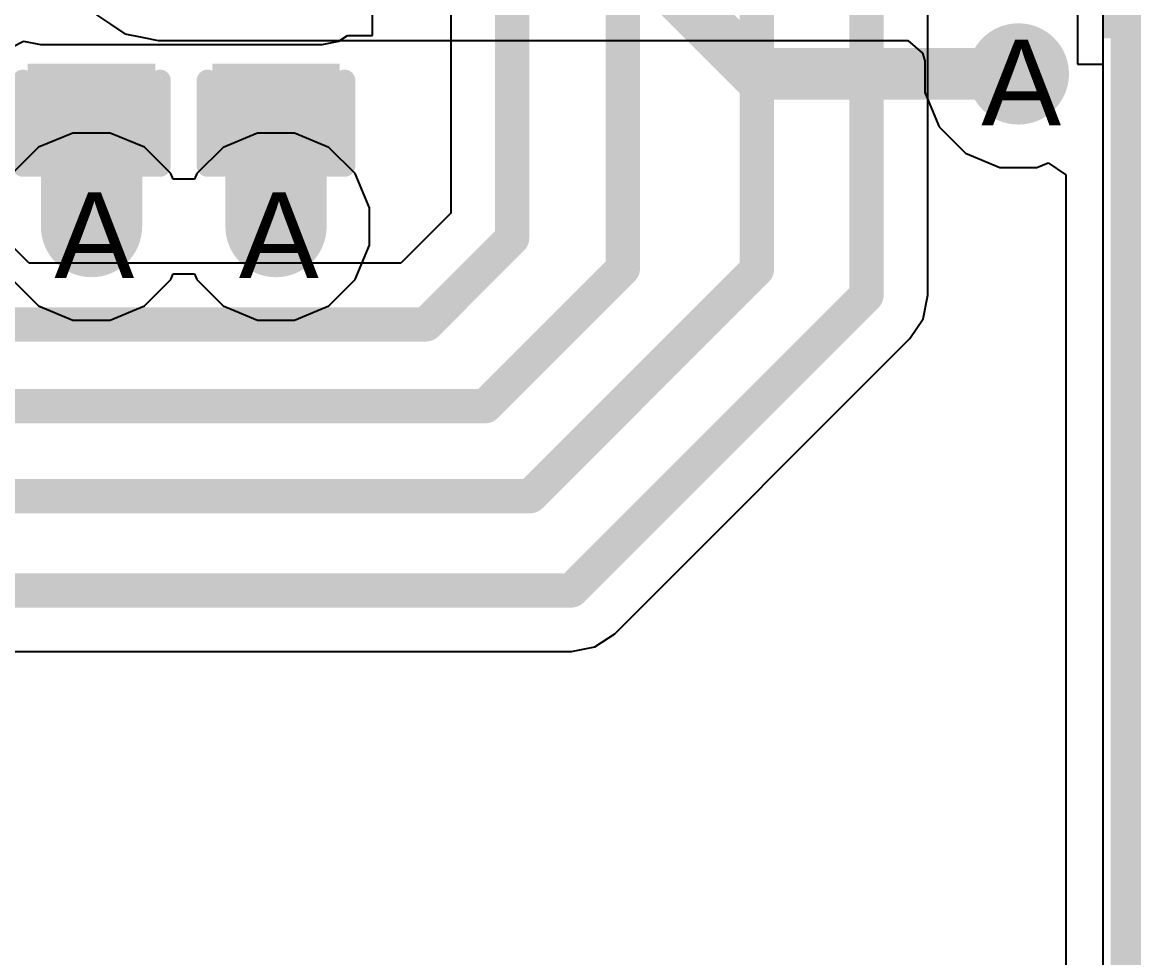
# Model space of a CAD drawing. Header units: inches. Extents: x 0 to 208, y 0 to 213.
# Drawn here: x 5.0448 to 5.3042, y 0.8963 to 1.1146 of the extents above; entities that cross this region are included whole.
import ezdxf

# ---------------------------------------------------------------- set-up
doc = ezdxf.new("R2010")
doc.units = ezdxf.units.IN
doc.header["$MEASUREMENT"] = 0
for name, color, linetype in [('Bottom Layer', 5, 'Continuous'), ('Bottom Solder', 6, 'Continuous'), ('Drill Drawing', 1, 'Continuous'), ('L2_GND1', 16, 'Continuous'), ('L3_SIG1', 76, 'Continuous'), ('L4_PWR', 90, 'Continuous'), ('L5_GND2', 156, 'Continuous'), ('L6_SIG2', 130, 'Continuous'), ('L7_GND3', 216, 'Continuous'), ('Top Layer', 1, 'Continuous'), ('Top Overlay', 2, 'Continuous'), ('Top Paste', 8, 'Continuous'), ('Top Solder', 216, 'Continuous'), ('Via Holes', 16, 'Continuous')]:
    doc.layers.add(name, color=color, linetype=linetype)
doc.styles.add('Arial', font='', dxfattribs={"height": 0.2})
doc.styles.get('Arial').set_extended_font_data('Arial')

# ---------------------------------------------------------------- blocks, each defined once
blk = doc.blocks.new('C___0402_175')
at = {"layer": 'Top Layer'}
for points in [[(-0.0275, -0.0125), (-0.0275, 0.0125), (-0.0095, 0.0125), (-0.0095, -0.0125)], [(0.0095, -0.0125), (0.0095, 0.0125), (0.0275, 0.0125), (0.0275, -0.0125)]]:
    blk.add_hatch(color=1, dxfattribs=at).paths.add_polyline_path(points)
at = {"layer": 'Top Paste'}
for points in [[(-0.0275, -0.0125), (-0.0275, 0.0125), (-0.0095, 0.0125), (-0.0095, -0.0125)], [(0.0095, -0.0125), (0.0095, 0.0125), (0.0275, 0.0125), (0.0275, -0.0125)]]:
    blk.add_hatch(color=8, dxfattribs=at).paths.add_polyline_path(points)
at = {"layer": 'Top Solder'}
for points in [[(-0.02986, -0.01486), (-0.02986, 0.01486), (-0.00714, 0.01486), (-0.00714, -0.01486)], [(0.00714, -0.01486), (0.00714, 0.01486), (0.02986, 0.01486), (0.02986, -0.01486)]]:
    blk.add_hatch(color=216, dxfattribs=at).paths.add_polyline_path(points)
at = {"layer": 'Top Overlay'}
for points in [[(-0.031, 0.016, 0.005, 0.005, 0), (-0.031, -0.016, 0.005, 0.005, 0)], [(-0.031, 0.016, 0.005, 0.005, 0), (-0.011, 0.016, 0.005, 0.005, 0)], [(0.011, 0.016, 0.005, 0.005, 0), (0.031, 0.016, 0.005, 0.005, 0)], [(0.031, 0.016, 0.005, 0.005, 0), (0.031, -0.016, 0.005, 0.005, 0)], [(-0.031, -0.016, 0.005, 0.005, 0), (-0.011, -0.016, 0.005, 0.005, 0)], [(0.011, -0.016, 0.005, 0.005, 0), (0.031, -0.016, 0.005, 0.005, 0)]]:
    blk.add_lwpolyline(points, format="xyseb", dxfattribs=at)
for points in [[(-0.03225, 0.016, 0.0025, 0.0025, 1), (-0.02975, 0.016, 0.0025, 0.0025, 1)], [(-0.03225, 0.016, 0.0025, 0.0025, 1), (-0.02975, 0.016, 0.0025, 0.0025, 1)], [(-0.01225, 0.016, 0.0025, 0.0025, 1), (-0.00975, 0.016, 0.0025, 0.0025, 1)], [(0.00975, 0.016, 0.0025, 0.0025, 1), (0.01225, 0.016, 0.0025, 0.0025, 1)], [(0.02975, 0.016, 0.0025, 0.0025, 1), (0.03225, 0.016, 0.0025, 0.0025, 1)], [(0.02975, 0.016, 0.0025, 0.0025, 1), (0.03225, 0.016, 0.0025, 0.0025, 1)], [(-0.03225, -0.016, 0.0025, 0.0025, 1), (-0.02975, -0.016, 0.0025, 0.0025, 1)], [(-0.03225, -0.016, 0.0025, 0.0025, 1), (-0.02975, -0.016, 0.0025, 0.0025, 1)], [(-0.01225, -0.016, 0.0025, 0.0025, 1), (-0.00975, -0.016, 0.0025, 0.0025, 1)], [(0.00975, -0.016, 0.0025, 0.0025, 1), (0.01225, -0.016, 0.0025, 0.0025, 1)], [(0.02975, -0.016, 0.0025, 0.0025, 1), (0.03225, -0.016, 0.0025, 0.0025, 1)], [(0.02975, -0.016, 0.0025, 0.0025, 1), (0.03225, -0.016, 0.0025, 0.0025, 1)]]:
    blk.add_lwpolyline(points, format="xyseb", close=True, dxfattribs=at)
blk = doc.blocks.new('XKNANO_113_B_282')
at = {"layer": 'Bottom Solder'}
blk.add_hatch(color=6, dxfattribs=at).paths.add_polyline_path([(0.0775, -0.23891), (0.11699, -0.23891), (0.11699, -0.2918), (0.0775, -0.2918)])
blk = doc.blocks.new('CAP_0402_291')
at = {"layer": 'Top Layer'}
for points in [[(-0.0275, -0.0125), (-0.0275, 0.0125), (-0.0095, 0.0125), (-0.0095, -0.0125)], [(0.0095, -0.0125), (0.0095, 0.0125), (0.0275, 0.0125), (0.0275, -0.0125)]]:
    blk.add_hatch(color=1, dxfattribs=at).paths.add_polyline_path(points)
at = {"layer": 'Top Paste'}
for points in [[(-0.0275, -0.0125), (-0.0275, 0.0125), (-0.0095, 0.0125), (-0.0095, -0.0125)], [(0.0095, -0.0125), (0.0095, 0.0125), (0.0275, 0.0125), (0.0275, -0.0125)]]:
    blk.add_hatch(color=8, dxfattribs=at).paths.add_polyline_path(points)
at = {"layer": 'Top Solder'}
for points in [[(-0.02986, -0.01486), (-0.02986, 0.01486), (-0.00714, 0.01486), (-0.00714, -0.01486)], [(0.00714, -0.01486), (0.00714, 0.01486), (0.02986, 0.01486), (0.02986, -0.01486)]]:
    blk.add_hatch(color=216, dxfattribs=at).paths.add_polyline_path(points)
at = {"layer": 'Top Overlay'}
for points in [[(-0.031, -0.016, 0.005, 0.005, 0), (-0.031, 0.016, 0.005, 0.005, 0)], [(-0.011, 0.016, 0.005, 0.005, 0), (-0.031, 0.016, 0.005, 0.005, 0)], [(0.031, 0.016, 0.005, 0.005, 0), (0.011, 0.016, 0.005, 0.005, 0)], [(0.031, -0.016, 0.005, 0.005, 0), (0.031, 0.016, 0.005, 0.005, 0)], [(-0.011, -0.016, 0.005, 0.005, 0), (-0.031, -0.016, 0.005, 0.005, 0)], [(0.031, -0.016, 0.005, 0.005, 0), (0.011, -0.016, 0.005, 0.005, 0)]]:
    blk.add_lwpolyline(points, format="xyseb", dxfattribs=at)
for points in [[(-0.03225, 0.016, 0.0025, 0.0025, 1), (-0.02975, 0.016, 0.0025, 0.0025, 1)], [(-0.03225, 0.016, 0.0025, 0.0025, 1), (-0.02975, 0.016, 0.0025, 0.0025, 1)], [(-0.01225, 0.016, 0.0025, 0.0025, 1), (-0.00975, 0.016, 0.0025, 0.0025, 1)], [(0.00975, 0.016, 0.0025, 0.0025, 1), (0.01225, 0.016, 0.0025, 0.0025, 1)], [(0.02975, 0.016, 0.0025, 0.0025, 1), (0.03225, 0.016, 0.0025, 0.0025, 1)], [(0.02975, 0.016, 0.0025, 0.0025, 1), (0.03225, 0.016, 0.0025, 0.0025, 1)], [(-0.03225, -0.016, 0.0025, 0.0025, 1), (-0.02975, -0.016, 0.0025, 0.0025, 1)], [(-0.03225, -0.016, 0.0025, 0.0025, 1), (-0.02975, -0.016, 0.0025, 0.0025, 1)], [(-0.01225, -0.016, 0.0025, 0.0025, 1), (-0.00975, -0.016, 0.0025, 0.0025, 1)], [(0.00975, -0.016, 0.0025, 0.0025, 1), (0.01225, -0.016, 0.0025, 0.0025, 1)], [(0.02975, -0.016, 0.0025, 0.0025, 1), (0.03225, -0.016, 0.0025, 0.0025, 1)], [(0.02975, -0.016, 0.0025, 0.0025, 1), (0.03225, -0.016, 0.0025, 0.0025, 1)]]:
    blk.add_lwpolyline(points, format="xyseb", close=True, dxfattribs=at)

msp = doc.modelspace()

# ---------------------------------------------------------------- hatches: boundary and pattern name
at = {"layer": 'Bottom Layer'}
h = msp.add_hatch(color=5, dxfattribs=at)
edge = h.paths.add_edge_path()
edge.add_arc((5.27729, 1.1025), 0.01181, 0, 360)
h = msp.add_hatch(color=5, dxfattribs=at)
edge = h.paths.add_edge_path()
edge.add_arc((5.061, 1.06689), 0.01181, 0, 360)
h = msp.add_hatch(color=5, dxfattribs=at)
edge = h.paths.add_edge_path()
edge.add_arc((5.10406, 1.06688), 0.01181, 0, 360)
at = {"layer": 'L2_GND1'}
h = msp.add_hatch(color=16, dxfattribs=at)
edge = h.paths.add_edge_path()
edge.add_arc((5.27729, 1.1025), 0.01181, 0, 360)
h = msp.add_hatch(color=16, dxfattribs=at)
edge = h.paths.add_edge_path()
edge.add_arc((5.061, 1.06689), 0.01181, 0, 360)
h = msp.add_hatch(color=16, dxfattribs=at)
edge = h.paths.add_edge_path()
edge.add_arc((5.10406, 1.06688), 0.01181, 0, 360)
at = {"layer": 'L3_SIG1'}
h = msp.add_hatch(color=76, dxfattribs=at)
edge = h.paths.add_edge_path()
edge.add_arc((5.27729, 1.1025), 0.01181, 0, 360)
h = msp.add_hatch(color=76, dxfattribs=at)
edge = h.paths.add_edge_path()
edge.add_arc((5.061, 1.06689), 0.01181, 0, 360)
h = msp.add_hatch(color=76, dxfattribs=at)
edge = h.paths.add_edge_path()
edge.add_arc((5.10406, 1.06688), 0.01181, 0, 360)
at = {"layer": 'L4_PWR'}
h = msp.add_hatch(color=90, dxfattribs=at)
edge = h.paths.add_edge_path()
edge.add_arc((5.27729, 1.1025), 0.01181, 0, 360)
h = msp.add_hatch(color=90, dxfattribs=at)
edge = h.paths.add_edge_path()
edge.add_arc((5.061, 1.06689), 0.01181, 0, 360)
h = msp.add_hatch(color=90, dxfattribs=at)
edge = h.paths.add_edge_path()
edge.add_arc((5.10406, 1.06688), 0.01181, 0, 360)
at = {"layer": 'L5_GND2'}
h = msp.add_hatch(color=156, dxfattribs=at)
edge = h.paths.add_edge_path()
edge.add_arc((5.27729, 1.1025), 0.01181, 0, 360)
h = msp.add_hatch(color=156, dxfattribs=at)
edge = h.paths.add_edge_path()
edge.add_arc((5.061, 1.06689), 0.01181, 0, 360)
h = msp.add_hatch(color=156, dxfattribs=at)
edge = h.paths.add_edge_path()
edge.add_arc((5.10406, 1.06688), 0.01181, 0, 360)
at = {"layer": 'L6_SIG2'}
h = msp.add_hatch(color=130, dxfattribs=at)
edge = h.paths.add_edge_path()
edge.add_arc((5.27729, 1.1025), 0.01181, 0, 360)
h = msp.add_hatch(color=130, dxfattribs=at)
edge = h.paths.add_edge_path()
edge.add_arc((5.061, 1.06689), 0.01181, 0, 360)
h = msp.add_hatch(color=130, dxfattribs=at)
edge = h.paths.add_edge_path()
edge.add_arc((5.10406, 1.06688), 0.01181, 0, 360)
at = {"layer": 'L7_GND3'}
h = msp.add_hatch(color=216, dxfattribs=at)
edge = h.paths.add_edge_path()
edge.add_arc((5.27729, 1.1025), 0.01181, 0, 360)
h = msp.add_hatch(color=216, dxfattribs=at)
edge = h.paths.add_edge_path()
edge.add_arc((5.061, 1.06689), 0.01181, 0, 360)
h = msp.add_hatch(color=216, dxfattribs=at)
edge = h.paths.add_edge_path()
edge.add_arc((5.10406, 1.06688), 0.01181, 0, 360)
at = {"layer": 'Top Layer'}
h = msp.add_hatch(color=1, dxfattribs=at)
edge = h.paths.add_edge_path()
edge.add_arc((5.27729, 1.1025), 0.01181, 0, 360)
for points in [[(5.04919, 1.06689), (5.07285, 1.06689), (5.07285, 1.0975), (5.04919, 1.0975)], [(5.09225, 1.06688), (5.11591, 1.06688), (5.11591, 1.0975), (5.09225, 1.0975)]]:
    msp.add_hatch(color=1, dxfattribs=at).paths.add_polyline_path(points)
h = msp.add_hatch(color=1, dxfattribs=at)
edge = h.paths.add_edge_path()
edge.add_arc((5.061, 1.06689), 0.01181, 0, 360)
h = msp.add_hatch(color=1, dxfattribs=at)
edge = h.paths.add_edge_path()
edge.add_arc((5.10406, 1.06688), 0.01181, 0, 360)
at = {"layer": 'Via Holes'}
h = msp.add_hatch(color=7, dxfattribs=at)
edge = h.paths.add_edge_path()
edge.add_arc((5.27729, 1.1025), 0.00591, 0, 360)
h = msp.add_hatch(color=7, dxfattribs=at)
edge = h.paths.add_edge_path()
edge.add_arc((5.061, 1.06689), 0.00591, 0, 360)
h = msp.add_hatch(color=7, dxfattribs=at)
edge = h.paths.add_edge_path()
edge.add_arc((5.10406, 1.06688), 0.00591, 0, 360)

# ---------------------------------------------------------------- linework, layer by layer
at = {"layer": 'Bottom Layer'}
for p, q in [((5.29702, 1.51), (5.29702, 0.45143)), ((5.29106, 1.11628), (5.29106, 1.1048)), ((5.29106, 1.1048), (5.29702, 1.1048)), ((5.29702, 1.1048), (5.29702, 0.88406))]:
    msp.add_line(p, q, dxfattribs=at)
at = {"layer": 'L4_PWR'}
for p, q in [((5.06217, 1.1163), (5.06546, 1.1141)), ((5.06546, 1.1141), (5.06878, 1.11188)), ((5.06878, 1.11188), (5.06878, 1.11188)), ((5.06878, 1.11188), (5.06878, 1.11188)), ((5.06878, 1.11188), (5.07271, 1.1111)), ((5.07271, 1.1111), (5.07659, 1.11032)), ((5.07659, 1.11032), (5.25151, 1.11032)), ((5.25151, 1.11032), (5.25493, 1.10732)), ((5.25493, 1.10732), (5.25548, 1.10552)), ((5.25548, 1.10552), (5.25548, 1.09816)), ((5.25548, 1.09816), (5.2588, 1.09014)), ((5.2588, 1.09014), (5.26493, 1.08401)), ((5.05666, 1.0887), (5.04864, 1.08538)), ((5.06534, 1.0887), (5.05666, 1.0887)), ((5.07335, 1.08538), (5.06534, 1.0887)), ((5.09972, 1.0887), (5.0917, 1.08537)), ((5.1084, 1.0887), (5.09972, 1.0887)), ((5.11641, 1.08537), (5.1084, 1.0887)), ((5.04864, 1.08538), (5.04251, 1.07924)), ((5.07949, 1.07924), (5.07335, 1.08538)), ((5.0917, 1.08537), (5.08557, 1.07924)), ((5.12255, 1.07924), (5.11641, 1.08537)), ((5.26493, 1.08401), (5.27295, 1.08069)), ((5.28163, 1.08069), (5.28424, 1.08177)), ((5.28424, 1.08177), (5.28839, 1.07899)), ((5.08003, 1.07794), (5.07949, 1.07924)), ((5.08557, 1.07924), (5.08503, 1.07794)), ((5.12587, 1.07122), (5.12255, 1.07924)), ((5.27295, 1.08069), (5.28163, 1.08069)), ((5.08503, 1.07794), (5.08003, 1.07794)), ((5.28839, 1.07899), (5.28839, 0.79865)), ((5.12587, 1.06255), (5.12587, 1.07122)), ((5.12255, 1.05453), (5.12587, 1.06255)), ((5.07949, 1.05453), (5.08003, 1.05584)), ((5.08003, 1.05584), (5.08503, 1.05584)), ((5.08503, 1.05584), (5.08557, 1.05453)), ((5.04251, 1.05453), (5.04864, 1.0484)), ((5.07335, 1.0484), (5.07949, 1.05453)), ((5.08557, 1.05453), (5.0917, 1.04839)), ((5.11641, 1.04839), (5.12255, 1.05453)), ((5.04864, 1.0484), (5.05666, 1.04508)), ((5.06534, 1.04508), (5.07335, 1.0484)), ((5.0917, 1.04839), (5.09972, 1.04507)), ((5.1084, 1.04507), (5.11641, 1.04839)), ((5.05666, 1.04508), (5.06534, 1.04508)), ((5.09972, 1.04507), (5.1084, 1.04507))]:
    msp.add_line(p, q, dxfattribs=at)
msp.add_lwpolyline([(5.30879, 0.71713, 0.02, 0.02, 0), (5.30879, 1.35587, 0.02, 0.02, 0)], format="xyseb", dxfattribs=at)
at = {"layer": 'L6_SIG2'}
for p, q in [((5.14487, 1.31266), (5.14487, 1.07005)), ((5.25613, 1.05085), (5.25613, 1.23378)), ((5.14487, 1.07005), (5.13316, 1.05835)), ((5.04642, 1.05835), (5.0395, 1.06527)), ((5.13316, 1.05835), (5.04642, 1.05835)), ((5.25504, 1.04539), (5.25613, 1.05085)), ((5.25195, 1.04076), (5.25504, 1.04539)), ((5.18309, 0.97191), (5.25195, 1.04076)), ((5.25195, 1.04076), (5.25195, 1.04076)), ((5.17846, 0.96881), (5.18309, 0.97191)), ((4.988, 0.96773), (5.173, 0.96773)), ((5.173, 0.96773), (5.17846, 0.96881)), ((5.173, 0.96773), (5.173, 0.96773))]:
    msp.add_line(p, q, dxfattribs=at)
for points in [[(5.15914, 1.06414, 0.008, 0.008, 0), (5.15914, 1.31591, 0.008, 0.008, 0)], [(5.24185, 1.05085, 0.008, 0.008, 0), (5.24185, 1.27409, 0.008, 0.008, 0)], [(5.21626, 1.05686, 0.008, 0.008, 0), (5.21626, 1.2572, 0.008, 0.008, 0)], [(5.185, 1.05707, 0.008, 0.008, 0), (5.185, 1.2522, 0.008, 0.008, 0)], [(5.13907, 1.04407, 0.008, 0.008, 0), (5.15914, 1.06414, 0.008, 0.008, 0)], [(5.15293, 1.025, 0.008, 0.008, 0), (5.185, 1.05707, 0.008, 0.008, 0)], [(5.1634, 1.004, 0.008, 0.008, 0), (5.21626, 1.05686, 0.008, 0.008, 0)], [(5.173, 0.982, 0.008, 0.008, 0), (5.24185, 1.05085, 0.008, 0.008, 0)], [(5.04051, 1.04407, 0.008, 0.008, 0), (5.13907, 1.04407, 0.008, 0.008, 0)], [(5.01628, 1.025, 0.008, 0.008, 0), (5.15293, 1.025, 0.008, 0.008, 0)], [(5.00286, 1.004, 0.008, 0.008, 0), (5.1634, 1.004, 0.008, 0.008, 0)], [(4.988, 0.982, 0.008, 0.008, 0), (5.173, 0.982, 0.008, 0.008, 0)]]:
    msp.add_lwpolyline(points, format="xyseb", dxfattribs=at)
for points in [[(5.15714, 1.06414, 0.004, 0.004, 1), (5.16114, 1.06414, 0.004, 0.004, 1)], [(5.15714, 1.06414, 0.004, 0.004, 1), (5.16114, 1.06414, 0.004, 0.004, 1)], [(5.183, 1.05707, 0.004, 0.004, 1), (5.187, 1.05707, 0.004, 0.004, 1)], [(5.183, 1.05707, 0.004, 0.004, 1), (5.187, 1.05707, 0.004, 0.004, 1)], [(5.21426, 1.05686, 0.004, 0.004, 1), (5.21826, 1.05686, 0.004, 0.004, 1)], [(5.21426, 1.05686, 0.004, 0.004, 1), (5.21826, 1.05686, 0.004, 0.004, 1)], [(5.23985, 1.05085, 0.004, 0.004, 1), (5.24385, 1.05085, 0.004, 0.004, 1)], [(5.23985, 1.05085, 0.004, 0.004, 1), (5.24385, 1.05085, 0.004, 0.004, 1)], [(5.13707, 1.04407, 0.004, 0.004, 1), (5.14107, 1.04407, 0.004, 0.004, 1)], [(5.13707, 1.04407, 0.004, 0.004, 1), (5.14107, 1.04407, 0.004, 0.004, 1)], [(5.15093, 1.025, 0.004, 0.004, 1), (5.15493, 1.025, 0.004, 0.004, 1)], [(5.15093, 1.025, 0.004, 0.004, 1), (5.15493, 1.025, 0.004, 0.004, 1)], [(5.1614, 1.004, 0.004, 0.004, 1), (5.1654, 1.004, 0.004, 0.004, 1)], [(5.1614, 1.004, 0.004, 0.004, 1), (5.1654, 1.004, 0.004, 0.004, 1)], [(5.171, 0.982, 0.004, 0.004, 1), (5.175, 0.982, 0.004, 0.004, 1)], [(5.171, 0.982, 0.004, 0.004, 1), (5.175, 0.982, 0.004, 0.004, 1)]]:
    msp.add_lwpolyline(points, format="xyseb", close=True, dxfattribs=at)
at = {"layer": 'Top Layer'}
for p, q in [((5.12656, 1.1115), (5.12656, 1.1495)), ((5.1187, 1.11016), (5.12071, 1.1115)), ((5.12071, 1.1115), (5.12656, 1.1115)), ((5.04019, 1.10761), (5.04516, 1.11016)), ((5.04516, 1.11016), (5.04906, 1.10938)), ((5.04906, 1.10938), (5.1148, 1.10938)), ((5.1148, 1.10938), (5.1187, 1.11016))]:
    msp.add_line(p, q, dxfattribs=at)
for points in [[(5.19068, 1.12809, 0.012, 0.012, 0), (5.21626, 1.10251, 0.012, 0.012, 0)], [(5.21626, 1.10251, 0.012, 0.012, 0), (5.27728, 1.10251, 0.012, 0.012, 0)], [(5.27728, 1.10251, 0.01, 0.01, 0), (5.27729, 1.1025, 0.01, 0.01, 0)]]:
    msp.add_lwpolyline(points, format="xyseb", dxfattribs=at)
for points in [[(5.21326, 1.10251, 0.006, 0.006, 1), (5.21926, 1.10251, 0.006, 0.006, 1)], [(5.21326, 1.10251, 0.006, 0.006, 1), (5.21926, 1.10251, 0.006, 0.006, 1)], [(5.27428, 1.10251, 0.006, 0.006, 1), (5.28028, 1.10251, 0.006, 0.006, 1)], [(5.27478, 1.10251, 0.005, 0.005, 1), (5.27978, 1.10251, 0.005, 0.005, 1)], [(5.27479, 1.1025, 0.005, 0.005, 1), (5.27979, 1.1025, 0.005, 0.005, 1)]]:
    msp.add_lwpolyline(points, format="xyseb", close=True, dxfattribs=at)

# ---------------------------------------------------------------- block references
for name, p, rotation in [('XKNANO_113_B_282', (5.58886, 1.22779), 270), ('C___0402_175', (5.061, 1.112), 90), ('CAP_0402_291', (5.10406, 1.112), 270)]:
    msp.add_blockref(name, p, dxfattribs=dict(rotation=rotation))

# ---------------------------------------------------------------- texts
at = {"layer": 'Drill Drawing', "style": 'Arial'}
for p in [(5.26863, 1.0905), (5.05233, 1.05489), (5.0954, 1.05489)]:
    msp.add_text('A', height=0.02, dxfattribs=at).set_placement(p)

doc.saveas('drawing.dxf')
